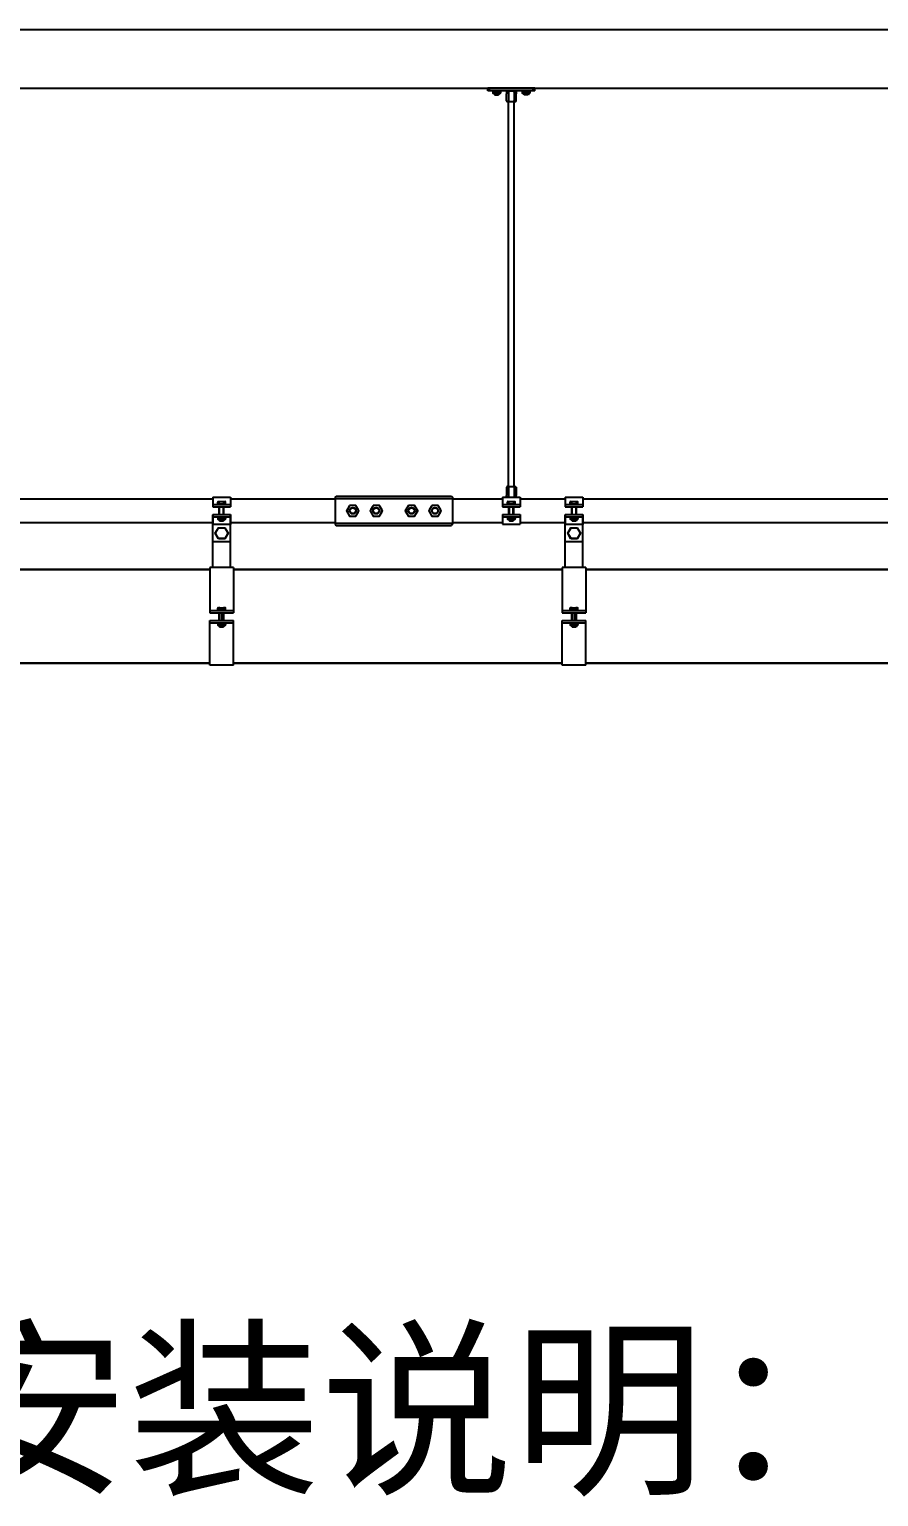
# Model space of a CAD drawing. Extents: x 1635833 to 4277885, y 16914845 to 35313750.
# Drawn here: x 2232986 to 2234721, y 17497854 to 17500853 of the extents above; entities that cross this region are included whole.
import ezdxf

# ---------------------------------------------------------------- set-up
doc = ezdxf.new("R2010")
doc.units = 0
doc.header["$LTSCALE"] = 1000
doc.header["$MEASUREMENT"] = 0
doc.layers.add('固定系统', color=7, linetype='Continuous')
doc.layers.add('文本', color=4, linetype='Continuous')
doc.layers.add('雨水管道', color=7, linetype='Continuous', lineweight=30)
doc.styles.get("Standard").update_dxf_attribs({"font": 'gbenor.shx', "bigfont": 'gbcbig.shx'})

msp = doc.modelspace()

# ---------------------------------------------------------------- linework, layer by layer
for p, q in [((2230414.218, 17500853.161), (2235014.725, 17500853.161)), ((2230315.218, 17500733.161), (2235112.525, 17500733.161))]:
    msp.add_line(p, q)
at = {"layer": '固定系统'}
for p, q in [((2233922.455, 17500727.161), (2233922.455, 17500733.161)), ((2234018.455, 17500733.161), (2233922.455, 17500733.161)), ((2233926.055, 17500727.161), (2233926.055, 17500733.161)), ((2234014.855, 17500727.161), (2234014.855, 17500733.161)), ((2234018.455, 17500727.161), (2234018.455, 17500733.161)), ((2234018.455, 17500727.161), (2233922.455, 17500727.161)), ((2233932.438, 17500725.592), (2233932.438, 17500723.607)), ((2233935.655, 17500726.792), (2233933.638, 17500726.792)), ((2233933.638, 17500722.407), (2233935.655, 17500722.407)), ((2233935.655, 17500726.792), (2233935.655, 17500727.161)), ((2233935.655, 17500726.792), (2233945.255, 17500726.792)), ((2233935.655, 17500722.407), (2233935.655, 17500726.792)), ((2233935.655, 17500722.407), (2233945.255, 17500722.407)), ((2233935.655, 17500720.397), (2233935.655, 17500722.407)), ((2233935.655, 17500720.397), (2233945.255, 17500720.397)), ((2233935.655, 17500720.397), (2233936.418, 17500719.246)), ((2233936.418, 17500726.792), (2233936.418, 17500727.161)), ((2233936.418, 17500719.246), (2233936.418, 17500722.407)), ((2233936.418, 17500719.246), (2233944.491, 17500719.246)), ((2233944.491, 17500726.792), (2233944.491, 17500727.161)), ((2233944.491, 17500719.246), (2233944.491, 17500722.407)), ((2233945.255, 17500720.397), (2233944.491, 17500719.246)), ((2233945.255, 17500726.792), (2233945.255, 17500727.161)), ((2233945.255, 17500726.792), (2233947.271, 17500726.792)), ((2233945.255, 17500722.407), (2233945.255, 17500726.792)), ((2233945.255, 17500722.407), (2233947.271, 17500722.407)), ((2233945.255, 17500720.397), (2233945.255, 17500722.407)), ((2233948.471, 17500725.592), (2233948.471, 17500723.607)), ((2233960.835, 17500706.885), (2233960.835, 17500721.267)), ((2233962.275, 17500727.161), (2233964.695, 17500727.161)), ((2233964.695, 17500705.445), (2233962.275, 17500705.445)), ((2233962.497, 17500727.161), (2233978.413, 17500727.161)), ((2233964.695, 17500727.161), (2233976.215, 17500727.161)), ((2233964.695, 17500705.445), (2233976.215, 17500705.445)), ((2233976.215, 17500727.161), (2233978.634, 17500727.161)), ((2233976.215, 17500705.445), (2233978.634, 17500705.445)), ((2233980.074, 17500706.885), (2233980.074, 17500721.267)), ((2233992.438, 17500725.592), (2233992.438, 17500723.607)), ((2233995.655, 17500726.792), (2233993.638, 17500726.792)), ((2233995.655, 17500722.407), (2233993.638, 17500722.407)), ((2233995.655, 17500726.792), (2233995.655, 17500727.161)), ((2233995.655, 17500722.407), (2233995.655, 17500726.792)), ((2234005.255, 17500726.792), (2233995.655, 17500726.792)), ((2233995.655, 17500720.397), (2233995.655, 17500722.407)), ((2234005.255, 17500722.407), (2233995.655, 17500722.407)), ((2233995.655, 17500720.397), (2233996.418, 17500719.246)), ((2234005.255, 17500720.397), (2233995.655, 17500720.397)), ((2233996.418, 17500726.792), (2233996.418, 17500727.161)), ((2233996.418, 17500719.246), (2233996.418, 17500722.407)), ((2234004.491, 17500719.246), (2233996.418, 17500719.246)), ((2234004.491, 17500726.792), (2234004.491, 17500727.161)), ((2234004.491, 17500719.246), (2234004.491, 17500722.407)), ((2234005.255, 17500720.397), (2234004.491, 17500719.246)), ((2234005.255, 17500726.792), (2234005.255, 17500727.161)), ((2234005.255, 17500722.407), (2234005.255, 17500726.792)), ((2234005.255, 17500726.792), (2234007.271, 17500726.792)), ((2234005.255, 17500720.397), (2234005.255, 17500722.407)), ((2234007.271, 17500722.407), (2234005.255, 17500722.407)), ((2234008.471, 17500725.592), (2234008.471, 17500723.607)), ((2232676.525, 17499893.161), (2233360.525, 17499893.161)), ((2233360.525, 17499896.761), (2233396.525, 17499896.761)), ((2233360.525, 17499896.761), (2233360.525, 17499876.961)), ((2233396.525, 17499896.761), (2233396.525, 17499876.961)), ((2233396.525, 17499893.161), (2233610.418, 17499893.161)), ((2233610.418, 17499896.761), (2233612.818, 17499899.161)), ((2233610.418, 17499896.761), (2233610.418, 17499841.561)), ((2233610.418, 17499894.361), (2233850.418, 17499894.361)), ((2233612.818, 17499899.161), (2233848.018, 17499899.161)), ((2233848.018, 17499899.161), (2233850.418, 17499896.761)), ((2233850.418, 17499896.761), (2233850.418, 17499841.561)), ((2233850.418, 17499893.161), (2233952.418, 17499893.161)), ((2233952.418, 17499896.761), (2233988.418, 17499896.761)), ((2233952.418, 17499896.761), (2233952.418, 17499876.961)), ((2233960.798, 17499898.201), (2233960.798, 17499900.583)), ((2233962.238, 17499918.477), (2233964.658, 17499918.477)), ((2233964.658, 17499896.761), (2233962.238, 17499896.761)), ((2233962.46, 17499918.477), (2233978.376, 17499918.477)), ((2233964.658, 17499918.477), (2233976.178, 17499918.477)), ((2233964.658, 17499896.761), (2233976.178, 17499896.761)), ((2233976.178, 17499918.477), (2233978.597, 17499918.477)), ((2233976.178, 17499896.761), (2233978.597, 17499896.761)), ((2233980.037, 17499898.201), (2233980.037, 17499900.583)), ((2233988.418, 17499896.761), (2233988.418, 17499876.961)), ((2233988.418, 17499893.161), (2234080.525, 17499893.161)), ((2234080.525, 17499896.761), (2234080.525, 17499876.961)), ((2234080.525, 17499896.761), (2234116.525, 17499896.761)), ((2234116.525, 17499896.761), (2234116.525, 17499876.961)), ((2234116.525, 17499893.161), (2234800.525, 17499893.161)), ((2233360.525, 17499881.761), (2233396.525, 17499881.761)), ((2233360.525, 17499876.961), (2233396.525, 17499876.961)), ((2233360.525, 17499861.361), (2233396.525, 17499861.361)), ((2233360.525, 17499861.361), (2233360.525, 17499840.657)), ((2233370.509, 17499883.302), (2233370.509, 17499886.487)), ((2233370.509, 17499883.302), (2233371.428, 17499882.465)), ((2233373.725, 17499883.302), (2233370.509, 17499883.302)), ((2233373.725, 17499882.465), (2233371.428, 17499882.465)), ((2233371.709, 17499887.687), (2233385.342, 17499887.687)), ((2233373.725, 17499883.302), (2233373.725, 17499887.687)), ((2233373.725, 17499883.302), (2233383.325, 17499883.302)), ((2233373.725, 17499881.761), (2233373.725, 17499882.465)), ((2233373.725, 17499882.465), (2233383.325, 17499882.465)), ((2233373.725, 17499881.761), (2233383.325, 17499881.761)), ((2233373.725, 17499867.361), (2233373.725, 17499876.961)), ((2233373.725, 17499861.361), (2233373.725, 17499867.361)), ((2233374.489, 17499881.761), (2233374.489, 17499882.465)), ((2233374.489, 17499861.361), (2233374.489, 17499876.961)), ((2233382.562, 17499881.761), (2233382.562, 17499882.465)), ((2233382.562, 17499861.361), (2233382.562, 17499876.961)), ((2233383.325, 17499883.302), (2233383.325, 17499887.687)), ((2233383.325, 17499883.302), (2233386.542, 17499883.302)), ((2233383.325, 17499882.465), (2233385.623, 17499882.465)), ((2233383.325, 17499881.761), (2233383.325, 17499882.465)), ((2233383.325, 17499868.024), (2233383.325, 17499876.961)), ((2233383.325, 17499861.361), (2233383.325, 17499868.024)), ((2233386.542, 17499883.302), (2233385.623, 17499882.465)), ((2233386.542, 17499883.302), (2233386.542, 17499886.487)), ((2233396.525, 17499861.361), (2233396.525, 17499840.657)), ((2233638.541, 17499877.404), (2233635.341, 17499871.861)), ((2233649.618, 17499880.104), (2233643.217, 17499880.104)), ((2233657.495, 17499871.861), (2233654.295, 17499877.404)), ((2233654.295, 17499860.918), (2233657.495, 17499866.461)), ((2233686.541, 17499877.404), (2233683.341, 17499871.861)), ((2233697.618, 17499880.104), (2233691.217, 17499880.104)), ((2233705.495, 17499871.861), (2233702.295, 17499877.404)), ((2233702.295, 17499860.918), (2233705.495, 17499866.461)), ((2233758.541, 17499877.404), (2233755.341, 17499871.861)), ((2233769.618, 17499880.104), (2233763.217, 17499880.104)), ((2233777.495, 17499871.861), (2233774.295, 17499877.404)), ((2233774.295, 17499860.918), (2233777.495, 17499866.461)), ((2233806.541, 17499877.404), (2233803.341, 17499871.861)), ((2233817.618, 17499880.104), (2233811.217, 17499880.104)), ((2233825.495, 17499871.861), (2233822.295, 17499877.404)), ((2233822.295, 17499860.918), (2233825.495, 17499866.461)), ((2233952.418, 17499881.761), (2233988.418, 17499881.761)), ((2233952.418, 17499876.961), (2233988.418, 17499876.961)), ((2233952.418, 17499861.361), (2233952.418, 17499841.561)), ((2233952.418, 17499861.361), (2233988.418, 17499861.361)), ((2233962.402, 17499883.302), (2233962.402, 17499886.487)), ((2233962.402, 17499883.302), (2233963.321, 17499882.465)), ((2233965.618, 17499883.302), (2233962.402, 17499883.302)), ((2233965.618, 17499882.465), (2233963.321, 17499882.465)), ((2233963.602, 17499887.687), (2233977.234, 17499887.687)), ((2233965.618, 17499883.302), (2233965.618, 17499887.687)), ((2233965.618, 17499883.302), (2233975.218, 17499883.302)), ((2233965.618, 17499881.761), (2233965.618, 17499882.465)), ((2233965.618, 17499882.465), (2233975.218, 17499882.465)), ((2233965.618, 17499881.761), (2233975.218, 17499881.761)), ((2233965.618, 17499867.361), (2233965.618, 17499876.961)), ((2233965.618, 17499861.361), (2233965.618, 17499867.361)), ((2233966.381, 17499881.761), (2233966.381, 17499882.465)), ((2233966.381, 17499861.361), (2233966.381, 17499876.961)), ((2233974.454, 17499881.761), (2233974.454, 17499882.465)), ((2233974.454, 17499861.361), (2233974.454, 17499876.961)), ((2233975.218, 17499883.302), (2233975.218, 17499887.687)), ((2233975.218, 17499883.302), (2233978.434, 17499883.302)), ((2233975.218, 17499882.465), (2233977.515, 17499882.465)), ((2233975.218, 17499881.761), (2233975.218, 17499882.465)), ((2233975.218, 17499868.024), (2233975.218, 17499876.961)), ((2233975.218, 17499861.361), (2233975.218, 17499868.024)), ((2233978.434, 17499883.302), (2233977.515, 17499882.465)), ((2233978.434, 17499883.302), (2233978.434, 17499886.487)), ((2233988.418, 17499861.361), (2233988.418, 17499841.561)), ((2234080.525, 17499881.761), (2234116.525, 17499881.761)), ((2234080.525, 17499876.961), (2234116.525, 17499876.961)), ((2234080.525, 17499861.361), (2234080.525, 17499840.657)), ((2234080.525, 17499861.361), (2234116.525, 17499861.361)), ((2234090.509, 17499883.302), (2234090.509, 17499886.487)), ((2234093.725, 17499883.302), (2234090.509, 17499883.302)), ((2234090.509, 17499883.302), (2234091.428, 17499882.465)), ((2234093.725, 17499882.465), (2234091.428, 17499882.465)), ((2234091.709, 17499887.687), (2234105.342, 17499887.687)), ((2234093.725, 17499883.302), (2234093.725, 17499887.687)), ((2234093.725, 17499883.302), (2234103.325, 17499883.302)), ((2234093.725, 17499882.465), (2234103.325, 17499882.465)), ((2234093.725, 17499881.761), (2234093.725, 17499882.465)), ((2234093.725, 17499881.761), (2234103.325, 17499881.761)), ((2234093.725, 17499867.361), (2234093.725, 17499876.961)), ((2234093.725, 17499861.361), (2234093.725, 17499867.361)), ((2234094.489, 17499881.761), (2234094.489, 17499882.465)), ((2234094.489, 17499861.361), (2234094.489, 17499876.961)), ((2234102.562, 17499881.761), (2234102.562, 17499882.465)), ((2234102.562, 17499861.361), (2234102.562, 17499876.961)), ((2234103.325, 17499883.302), (2234103.325, 17499887.687)), ((2234103.325, 17499883.302), (2234106.542, 17499883.302)), ((2234103.325, 17499881.761), (2234103.325, 17499882.465)), ((2234103.325, 17499882.465), (2234105.623, 17499882.465)), ((2234103.325, 17499868.024), (2234103.325, 17499876.961)), ((2234103.325, 17499861.361), (2234103.325, 17499868.024)), ((2234106.542, 17499883.302), (2234105.623, 17499882.465)), ((2234106.542, 17499883.302), (2234106.542, 17499886.487)), ((2234116.525, 17499861.361), (2234116.525, 17499840.657)), ((2232676.525, 17499845.161), (2233360.525, 17499845.161)), ((2233360.525, 17499752.761), (2233360.525, 17499860.56)), ((2233360.525, 17499856.561), (2233396.525, 17499856.561)), ((2233360.525, 17499841.561), (2233396.525, 17499841.561)), ((2233370.509, 17499854.992), (2233370.509, 17499853.007)), ((2233373.725, 17499856.192), (2233371.709, 17499856.192)), ((2233371.709, 17499851.807), (2233373.725, 17499851.807)), ((2233373.725, 17499856.192), (2233373.725, 17499856.561)), ((2233373.725, 17499851.807), (2233373.725, 17499856.192)), ((2233373.725, 17499856.192), (2233383.325, 17499856.192)), ((2233373.725, 17499849.797), (2233373.725, 17499851.807)), ((2233373.725, 17499851.807), (2233383.325, 17499851.807)), ((2233373.725, 17499849.797), (2233374.489, 17499848.646)), ((2233373.725, 17499849.797), (2233383.325, 17499849.797)), ((2233374.489, 17499856.192), (2233374.489, 17499856.561)), ((2233374.489, 17499848.646), (2233374.489, 17499851.807)), ((2233374.489, 17499848.646), (2233382.562, 17499848.646)), ((2233382.562, 17499856.192), (2233382.562, 17499856.561)), ((2233382.562, 17499848.646), (2233382.562, 17499851.807)), ((2233383.325, 17499849.797), (2233382.562, 17499848.646)), ((2233383.325, 17499856.192), (2233383.325, 17499856.561)), ((2233383.325, 17499851.807), (2233383.325, 17499856.192)), ((2233383.325, 17499856.192), (2233385.342, 17499856.192)), ((2233383.325, 17499849.797), (2233383.325, 17499851.807)), ((2233383.325, 17499851.807), (2233385.342, 17499851.807)), ((2233386.542, 17499854.992), (2233386.542, 17499853.007)), ((2233396.525, 17499752.761), (2233396.525, 17499860.56)), ((2233396.525, 17499845.161), (2233610.418, 17499845.161)), ((2233610.418, 17499843.961), (2233850.418, 17499843.961)), ((2233610.418, 17499841.561), (2233612.818, 17499839.161)), ((2233612.818, 17499839.161), (2233848.018, 17499839.161)), ((2233643.217, 17499858.218), (2233649.618, 17499858.218)), ((2233691.217, 17499858.218), (2233697.618, 17499858.218)), ((2233763.217, 17499858.218), (2233769.618, 17499858.218)), ((2233811.217, 17499858.218), (2233817.618, 17499858.218)), ((2233850.418, 17499841.561), (2233848.018, 17499839.161)), ((2233850.418, 17499845.161), (2233952.418, 17499845.161)), ((2233952.418, 17499856.561), (2233988.418, 17499856.561)), ((2233952.418, 17499841.561), (2233988.418, 17499841.561)), ((2233962.402, 17499854.992), (2233962.402, 17499853.007)), ((2233965.618, 17499856.192), (2233963.602, 17499856.192)), ((2233963.602, 17499851.807), (2233965.618, 17499851.807)), ((2233965.618, 17499856.192), (2233965.618, 17499856.561)), ((2233965.618, 17499851.807), (2233965.618, 17499856.192)), ((2233965.618, 17499856.192), (2233975.218, 17499856.192)), ((2233965.618, 17499849.797), (2233965.618, 17499851.807)), ((2233965.618, 17499851.807), (2233975.218, 17499851.807)), ((2233965.618, 17499849.797), (2233966.381, 17499848.646)), ((2233965.618, 17499849.797), (2233975.218, 17499849.797)), ((2233966.381, 17499856.192), (2233966.381, 17499856.561)), ((2233966.381, 17499848.646), (2233966.381, 17499851.807)), ((2233966.381, 17499848.646), (2233974.454, 17499848.646)), ((2233974.454, 17499856.192), (2233974.454, 17499856.561)), ((2233974.454, 17499848.646), (2233974.454, 17499851.807)), ((2233975.218, 17499849.797), (2233974.454, 17499848.646)), ((2233975.218, 17499856.192), (2233975.218, 17499856.561)), ((2233975.218, 17499851.807), (2233975.218, 17499856.192)), ((2233975.218, 17499856.192), (2233977.234, 17499856.192)), ((2233975.218, 17499849.797), (2233975.218, 17499851.807)), ((2233975.218, 17499851.807), (2233977.234, 17499851.807)), ((2233978.434, 17499854.992), (2233978.434, 17499853.007)), ((2233988.418, 17499845.161), (2234080.525, 17499845.161)), ((2234080.525, 17499752.761), (2234080.525, 17499860.56)), ((2234080.525, 17499856.561), (2234116.525, 17499856.561)), ((2234080.525, 17499841.561), (2234116.525, 17499841.561)), ((2234090.509, 17499854.992), (2234090.509, 17499853.007)), ((2234093.725, 17499856.192), (2234091.709, 17499856.192)), ((2234091.709, 17499851.807), (2234093.725, 17499851.807)), ((2234093.725, 17499856.192), (2234093.725, 17499856.561)), ((2234093.725, 17499856.192), (2234103.325, 17499856.192)), ((2234093.725, 17499851.807), (2234093.725, 17499856.192)), ((2234093.725, 17499851.807), (2234103.325, 17499851.807)), ((2234093.725, 17499849.797), (2234093.725, 17499851.807)), ((2234093.725, 17499849.797), (2234103.325, 17499849.797)), ((2234093.725, 17499849.797), (2234094.489, 17499848.646)), ((2234094.489, 17499856.192), (2234094.489, 17499856.561)), ((2234094.489, 17499848.646), (2234094.489, 17499851.807)), ((2234094.489, 17499848.646), (2234102.562, 17499848.646)), ((2234102.562, 17499856.192), (2234102.562, 17499856.561)), ((2234102.562, 17499848.646), (2234102.562, 17499851.807)), ((2234103.325, 17499849.797), (2234102.562, 17499848.646)), ((2234103.325, 17499856.192), (2234103.325, 17499856.561)), ((2234103.325, 17499856.192), (2234105.342, 17499856.192)), ((2234103.325, 17499851.807), (2234103.325, 17499856.192)), ((2234103.325, 17499851.807), (2234105.342, 17499851.807)), ((2234103.325, 17499849.797), (2234103.325, 17499851.807)), ((2234106.542, 17499854.992), (2234106.542, 17499853.007)), ((2234116.525, 17499752.761), (2234116.525, 17499860.56)), ((2234116.525, 17499845.161), (2234800.525, 17499845.161)), ((2233360.525, 17499806.321), (2233396.525, 17499806.321)), ((2234080.525, 17499806.321), (2234116.525, 17499806.321)), ((2233354.525, 17499752.761), (2233354.525, 17499660.16)), ((2233402.525, 17499752.761), (2233354.525, 17499752.761)), ((2233402.525, 17499752.761), (2233402.525, 17499660.16)), ((2234122.525, 17499752.761), (2234074.525, 17499752.761)), ((2234074.525, 17499752.761), (2234074.525, 17499660.16)), ((2234122.525, 17499752.761), (2234122.525, 17499660.16)), ((2233354.525, 17499664.96), (2233402.525, 17499664.96)), ((2233354.525, 17499660.16), (2233402.525, 17499660.16)), ((2233370.509, 17499666.501), (2233370.509, 17499669.686)), ((2233373.725, 17499666.501), (2233370.509, 17499666.501)), ((2233370.509, 17499666.501), (2233371.428, 17499665.664)), ((2233373.725, 17499665.664), (2233371.428, 17499665.664)), ((2233371.709, 17499670.886), (2233385.342, 17499670.886)), ((2233373.725, 17499666.501), (2233373.725, 17499670.886)), ((2233373.725, 17499666.501), (2233383.325, 17499666.501)), ((2233373.725, 17499664.96), (2233373.725, 17499665.664)), ((2233373.725, 17499665.664), (2233383.325, 17499665.664)), ((2233373.725, 17499664.96), (2233383.325, 17499664.96)), ((2233373.725, 17499650.56), (2233373.725, 17499660.16)), ((2233374.489, 17499664.96), (2233374.489, 17499665.664)), ((2233374.489, 17499644.56), (2233374.489, 17499660.16)), ((2233378.525, 17499660.16), (2233378.525, 17499644.56)), ((2233382.562, 17499664.96), (2233382.562, 17499665.664)), ((2233382.562, 17499644.56), (2233382.562, 17499660.16)), ((2233383.325, 17499666.501), (2233383.325, 17499670.886)), ((2233383.325, 17499666.501), (2233386.542, 17499666.501)), ((2233383.325, 17499664.96), (2233383.325, 17499665.664)), ((2233383.325, 17499665.664), (2233385.623, 17499665.664)), ((2233383.325, 17499651.222), (2233383.325, 17499660.16)), ((2233383.325, 17499644.56), (2233383.325, 17499651.222)), ((2233386.542, 17499666.501), (2233385.623, 17499665.664)), ((2233386.542, 17499666.501), (2233386.542, 17499669.686)), ((2234074.525, 17499664.96), (2234122.525, 17499664.96)), ((2234074.525, 17499660.16), (2234122.525, 17499660.16)), ((2234090.509, 17499666.501), (2234090.509, 17499669.686)), ((2234090.509, 17499666.501), (2234091.428, 17499665.664)), ((2234093.725, 17499666.501), (2234090.509, 17499666.501)), ((2234093.725, 17499665.664), (2234091.428, 17499665.664)), ((2234091.709, 17499670.886), (2234105.342, 17499670.886)), ((2234093.725, 17499666.501), (2234093.725, 17499670.886)), ((2234093.725, 17499666.501), (2234103.325, 17499666.501)), ((2234093.725, 17499665.664), (2234103.325, 17499665.664)), ((2234093.725, 17499664.96), (2234093.725, 17499665.664)), ((2234093.725, 17499664.96), (2234103.325, 17499664.96)), ((2234093.725, 17499650.56), (2234093.725, 17499660.16)), ((2234094.489, 17499664.96), (2234094.489, 17499665.664)), ((2234094.489, 17499644.56), (2234094.489, 17499660.16)), ((2234098.525, 17499660.16), (2234098.525, 17499644.56)), ((2234102.562, 17499664.96), (2234102.562, 17499665.664)), ((2234102.562, 17499644.56), (2234102.562, 17499660.16)), ((2234103.325, 17499666.501), (2234103.325, 17499670.886)), ((2234103.325, 17499666.501), (2234106.542, 17499666.501)), ((2234103.325, 17499665.664), (2234105.623, 17499665.664)), ((2234103.325, 17499664.96), (2234103.325, 17499665.664)), ((2234103.325, 17499651.222), (2234103.325, 17499660.16)), ((2234103.325, 17499644.56), (2234103.325, 17499651.222)), ((2234106.542, 17499666.501), (2234105.623, 17499665.664)), ((2234106.542, 17499666.501), (2234106.542, 17499669.686)), ((2233354.525, 17499553.561), (2233354.525, 17499644.56)), ((2233354.525, 17499644.56), (2233402.525, 17499644.56)), ((2233354.525, 17499639.76), (2233402.525, 17499639.76)), ((2233370.509, 17499638.191), (2233370.509, 17499636.205)), ((2233373.725, 17499639.391), (2233371.709, 17499639.391)), ((2233371.709, 17499635.005), (2233373.725, 17499635.005)), ((2233373.725, 17499644.56), (2233373.725, 17499650.56)), ((2233373.725, 17499639.391), (2233373.725, 17499639.76)), ((2233373.725, 17499635.005), (2233373.725, 17499639.391)), ((2233373.725, 17499639.391), (2233383.325, 17499639.391)), ((2233373.725, 17499632.996), (2233373.725, 17499635.005)), ((2233373.725, 17499635.005), (2233383.325, 17499635.005)), ((2233373.725, 17499632.996), (2233374.489, 17499631.845)), ((2233373.725, 17499632.996), (2233383.325, 17499632.996)), ((2233374.489, 17499639.391), (2233374.489, 17499639.76)), ((2233374.489, 17499631.845), (2233374.489, 17499635.005)), ((2233374.489, 17499631.845), (2233382.562, 17499631.845)), ((2233382.562, 17499639.391), (2233382.562, 17499639.76)), ((2233382.562, 17499631.845), (2233382.562, 17499635.005)), ((2233383.325, 17499632.996), (2233382.562, 17499631.845)), ((2233383.325, 17499639.391), (2233383.325, 17499639.76)), ((2233383.325, 17499635.005), (2233383.325, 17499639.391)), ((2233383.325, 17499639.391), (2233385.342, 17499639.391)), ((2233383.325, 17499632.996), (2233383.325, 17499635.005)), ((2233383.325, 17499635.005), (2233385.342, 17499635.005)), ((2233386.542, 17499638.191), (2233386.542, 17499636.205)), ((2233402.525, 17499553.561), (2233402.525, 17499644.56)), ((2234074.525, 17499553.561), (2234074.525, 17499644.56)), ((2234074.525, 17499644.56), (2234122.525, 17499644.56)), ((2234074.525, 17499639.76), (2234122.525, 17499639.76)), ((2234090.509, 17499638.191), (2234090.509, 17499636.205)), ((2234093.725, 17499639.391), (2234091.709, 17499639.391)), ((2234091.709, 17499635.005), (2234093.725, 17499635.005)), ((2234093.725, 17499644.56), (2234093.725, 17499650.56)), ((2234093.725, 17499639.391), (2234093.725, 17499639.76)), ((2234093.725, 17499639.391), (2234103.325, 17499639.391)), ((2234093.725, 17499635.005), (2234093.725, 17499639.391)), ((2234093.725, 17499635.005), (2234103.325, 17499635.005)), ((2234093.725, 17499632.996), (2234093.725, 17499635.005)), ((2234093.725, 17499632.996), (2234103.325, 17499632.996)), ((2234093.725, 17499632.996), (2234094.489, 17499631.845)), ((2234094.489, 17499639.391), (2234094.489, 17499639.76)), ((2234094.489, 17499631.845), (2234094.489, 17499635.005)), ((2234094.489, 17499631.845), (2234102.562, 17499631.845)), ((2234102.562, 17499639.391), (2234102.562, 17499639.76)), ((2234102.562, 17499631.845), (2234102.562, 17499635.005)), ((2234103.325, 17499632.996), (2234102.562, 17499631.845)), ((2234103.325, 17499639.391), (2234103.325, 17499639.76)), ((2234103.325, 17499639.391), (2234105.342, 17499639.391)), ((2234103.325, 17499635.005), (2234103.325, 17499639.391)), ((2234103.325, 17499635.005), (2234105.342, 17499635.005)), ((2234103.325, 17499632.996), (2234103.325, 17499635.005)), ((2234106.542, 17499638.191), (2234106.542, 17499636.205)), ((2234122.525, 17499553.561), (2234122.525, 17499644.56)), ((2233402.525, 17499553.561), (2233354.525, 17499553.561)), ((2234122.525, 17499553.561), (2234074.525, 17499553.561))]:
    msp.add_line(p, q, dxfattribs=at)
at = {"layer": '固定系统', "ltscale": 0.2}
for p, q in [((2233960.835, 17500725.721), (2233960.835, 17500721.267)), ((2233964.418, 17499918.477), (2233964.418, 17500705.445)), ((2233964.691, 17500725.719), (2233964.691, 17500706.887)), ((2233976.219, 17500725.719), (2233976.219, 17500706.887)), ((2233976.418, 17499918.477), (2233976.418, 17500705.445)), ((2233980.074, 17500725.721), (2233980.074, 17500721.267)), ((2233960.798, 17499917.037), (2233960.798, 17499900.583)), ((2233964.654, 17499917.035), (2233964.654, 17499898.203)), ((2233976.182, 17499917.035), (2233976.182, 17499898.203)), ((2233980.037, 17499917.037), (2233980.037, 17499900.583))]:
    msp.add_line(p, q, dxfattribs=at)
at = {"layer": '固定系统'}
for points in [[(2233640.1, 17499880.104), (2233633.782, 17499869.161), (2233640.1, 17499858.218), (2233652.736, 17499858.218), (2233659.054, 17499869.161), (2233652.736, 17499880.104)], [(2233688.1, 17499880.104), (2233681.782, 17499869.161), (2233688.1, 17499858.218), (2233700.736, 17499858.218), (2233707.054, 17499869.161), (2233700.736, 17499880.104)], [(2233760.1, 17499880.104), (2233753.782, 17499869.161), (2233760.1, 17499858.218), (2233772.736, 17499858.218), (2233779.054, 17499869.161), (2233772.736, 17499880.104)], [(2233808.1, 17499880.104), (2233801.782, 17499869.161), (2233808.1, 17499858.218), (2233820.736, 17499858.218), (2233827.054, 17499869.161), (2233820.736, 17499880.104)], [(2233372.06, 17499811.747), (2233365.554, 17499823.017), (2233372.06, 17499834.287), (2233385.074, 17499834.287), (2233391.58, 17499823.017), (2233385.074, 17499811.747)], [(2233372.327, 17499812.209), (2233366.087, 17499823.017), (2233372.327, 17499833.825), (2233384.807, 17499833.825), (2233391.047, 17499823.017), (2233384.807, 17499812.209)], [(2234092.06, 17499811.747), (2234085.554, 17499823.017), (2234092.06, 17499834.287), (2234105.074, 17499834.287), (2234111.58, 17499823.017), (2234105.074, 17499811.747)], [(2234092.327, 17499812.209), (2234086.087, 17499823.017), (2234092.327, 17499833.825), (2234104.807, 17499833.825), (2234111.047, 17499823.017), (2234104.807, 17499812.209)]]:
    msp.add_lwpolyline(points, close=True, dxfattribs=at)
at = {"layer": '固定系统', "ltscale": 0.2}
for centre, radius in [((2233646.418, 17499869.161), 6.6), ((2233646.418, 17499869.161), 6), ((2233694.418, 17499869.161), 6.6), ((2233694.418, 17499869.161), 6), ((2233766.418, 17499869.161), 6.6), ((2233766.418, 17499869.161), 6), ((2233814.418, 17499869.161), 6.6), ((2233814.418, 17499869.161), 6)]:
    msp.add_circle(centre, radius, dxfattribs=at)
at = {"layer": '固定系统'}
for centre, radius, start, end in [((2233933.638, 17500725.592), 1.2, 90, 180), ((2233933.638, 17500723.607), 1.2, 180, 270), ((2233934.458, 17500725.591), 1.2, 359.938091, 89.938091), ((2233934.458, 17500723.607), 1.2, 270.061909, 0.061909), ((2233936.851, 17500725.591), 1.2, 90.061909, 180.061909), ((2233936.851, 17500723.607), 1.2, 179.938091, 269.938091), ((2233944.058, 17500725.591), 1.2, 359.938091, 89.938091), ((2233944.058, 17500723.607), 1.2, 270.061909, 0.061909), ((2233946.451, 17500725.591), 1.2, 90.061909, 180.061909), ((2233946.451, 17500723.607), 1.2, 179.938091, 269.938091), ((2233947.271, 17500725.592), 1.2, 0, 90), ((2233947.271, 17500723.607), 1.2, 270, 0), ((2233962.275, 17500725.721), 1.44, 90, 180), ((2233962.275, 17500706.885), 1.44, 180, 270), ((2233963.259, 17500725.72), 1.44, 359.938091, 89.938091), ((2233963.259, 17500706.886), 1.44, 270.061909, 0.061909), ((2233966.131, 17500725.72), 1.44, 90.061909, 180.061909), ((2233966.131, 17500706.886), 1.44, 179.938091, 269.938091), ((2233974.779, 17500725.72), 1.44, 359.938091, 89.938091), ((2233974.779, 17500706.886), 1.44, 270.061909, 0.061909), ((2233977.651, 17500725.72), 1.44, 90.061909, 180.061909), ((2233977.651, 17500706.886), 1.44, 179.938091, 269.938091), ((2233978.634, 17500725.721), 1.44, 0, 90), ((2233978.634, 17500706.885), 1.44, 270, 0), ((2233993.638, 17500725.592), 1.2, 90, 180), ((2233993.638, 17500723.607), 1.2, 180, 270), ((2233994.458, 17500725.591), 1.2, 359.938091, 89.938091), ((2233994.458, 17500723.607), 1.2, 270.061909, 0.061909), ((2233996.851, 17500725.591), 1.2, 90.061909, 180.061909), ((2233996.851, 17500723.607), 1.2, 179.938091, 269.938091), ((2234004.058, 17500725.591), 1.2, 359.938091, 89.938091), ((2234004.058, 17500723.607), 1.2, 270.061909, 0.061909), ((2234006.451, 17500725.591), 1.2, 90.061909, 180.061909), ((2234006.451, 17500723.607), 1.2, 179.938091, 269.938091), ((2234007.271, 17500725.592), 1.2, 0, 90), ((2234007.271, 17500723.607), 1.2, 270, 0), ((2233962.238, 17499917.037), 1.44, 90, 180), ((2233962.238, 17499898.201), 1.44, 180, 270), ((2233963.222, 17499917.036), 1.44, 359.938091, 89.938091), ((2233963.222, 17499898.201), 1.44, 270.061909, 0.061909), ((2233966.094, 17499917.036), 1.44, 90.061909, 180.061909), ((2233966.094, 17499898.201), 1.44, 179.938091, 269.938091), ((2233974.742, 17499917.036), 1.44, 359.938091, 89.938091), ((2233974.742, 17499898.201), 1.44, 270.061909, 0.061909), ((2233977.614, 17499917.036), 1.44, 90.061909, 180.061909), ((2233977.614, 17499898.201), 1.44, 179.938091, 269.938091), ((2233978.597, 17499917.037), 1.44, 0, 90), ((2233978.597, 17499898.201), 1.44, 270, 0), ((2233371.709, 17499886.487), 1.2, 90, 180), ((2233372.529, 17499886.486), 1.2, 359.938091, 89.938091), ((2233374.922, 17499886.486), 1.2, 90.061909, 180.061909), ((2233382.129, 17499886.486), 1.2, 359.938091, 89.938091), ((2233384.522, 17499886.486), 1.2, 90.061909, 180.061909), ((2233385.342, 17499886.487), 1.2, 0, 90), ((2233640.017, 17499869.161), 5.4, 150, 210), ((2233643.217, 17499874.704), 5.4, 90, 150), ((2233649.618, 17499874.704), 5.4, 30, 90), ((2233652.818, 17499869.161), 5.4, 330, 30), ((2233688.017, 17499869.161), 5.4, 150, 210), ((2233691.217, 17499874.704), 5.4, 90, 150), ((2233697.618, 17499874.704), 5.4, 30, 90), ((2233700.818, 17499869.161), 5.4, 330, 30), ((2233760.017, 17499869.161), 5.4, 150, 210), ((2233763.217, 17499874.704), 5.4, 90, 150), ((2233769.618, 17499874.704), 5.4, 30, 90), ((2233772.818, 17499869.161), 5.4, 330, 30), ((2233808.017, 17499869.161), 5.4, 150, 210), ((2233811.217, 17499874.704), 5.4, 90, 150), ((2233817.618, 17499874.704), 5.4, 30, 90), ((2233820.818, 17499869.161), 5.4, 330, 30), ((2233963.602, 17499886.487), 1.2, 90, 180), ((2233964.421, 17499886.486), 1.2, 359.938091, 89.938091), ((2233966.814, 17499886.486), 1.2, 90.061909, 180.061909), ((2233974.021, 17499886.486), 1.2, 359.938091, 89.938091), ((2233976.414, 17499886.486), 1.2, 90.061909, 180.061909), ((2233977.234, 17499886.487), 1.2, 0, 90), ((2234091.709, 17499886.487), 1.2, 90, 180), ((2234092.529, 17499886.486), 1.2, 359.938091, 89.938091), ((2234094.922, 17499886.486), 1.2, 90.061909, 180.061909), ((2234102.129, 17499886.486), 1.2, 359.938091, 89.938091), ((2234104.522, 17499886.486), 1.2, 90.061909, 180.061909), ((2234105.342, 17499886.487), 1.2, 0, 90), ((2233371.709, 17499854.992), 1.2, 90, 180), ((2233371.709, 17499853.007), 1.2, 180, 270), ((2233372.529, 17499854.991), 1.2, 359.938091, 89.938091), ((2233372.529, 17499853.007), 1.2, 270.061909, 0.061909), ((2233374.922, 17499854.991), 1.2, 90.061909, 180.061909), ((2233374.922, 17499853.007), 1.2, 179.938091, 269.938091), ((2233382.129, 17499854.991), 1.2, 359.938091, 89.938091), ((2233382.129, 17499853.007), 1.2, 270.061909, 0.061909), ((2233384.522, 17499854.991), 1.2, 90.061909, 180.061909), ((2233384.522, 17499853.007), 1.2, 179.938091, 269.938091), ((2233385.342, 17499854.992), 1.2, 0, 90), ((2233385.342, 17499853.007), 1.2, 270, 0), ((2233643.217, 17499863.618), 5.4, 210, 270), ((2233649.618, 17499863.618), 5.4, 270, 330), ((2233691.217, 17499863.618), 5.4, 210, 270), ((2233697.618, 17499863.618), 5.4, 270, 330), ((2233763.217, 17499863.618), 5.4, 210, 270), ((2233769.618, 17499863.618), 5.4, 270, 330), ((2233811.217, 17499863.618), 5.4, 210, 270), ((2233817.618, 17499863.618), 5.4, 270, 330), ((2233963.602, 17499854.992), 1.2, 90, 180), ((2233963.602, 17499853.007), 1.2, 180, 270), ((2233964.421, 17499854.991), 1.2, 359.938091, 89.938091), ((2233964.421, 17499853.007), 1.2, 270.061909, 0.061909), ((2233966.814, 17499854.991), 1.2, 90.061909, 180.061909), ((2233966.814, 17499853.007), 1.2, 179.938091, 269.938091), ((2233974.021, 17499854.991), 1.2, 359.938091, 89.938091), ((2233974.021, 17499853.007), 1.2, 270.061909, 0.061909), ((2233976.414, 17499854.991), 1.2, 90.061909, 180.061909), ((2233976.414, 17499853.007), 1.2, 179.938091, 269.938091), ((2233977.234, 17499854.992), 1.2, 0, 90), ((2233977.234, 17499853.007), 1.2, 270, 0), ((2234091.709, 17499854.992), 1.2, 90, 180), ((2234091.709, 17499853.007), 1.2, 180, 270), ((2234092.529, 17499854.991), 1.2, 359.938091, 89.938091), ((2234092.529, 17499853.007), 1.2, 270.061909, 0.061909), ((2234094.922, 17499854.991), 1.2, 90.061909, 180.061909), ((2234094.922, 17499853.007), 1.2, 179.938091, 269.938091), ((2234102.129, 17499854.991), 1.2, 359.938091, 89.938091), ((2234102.129, 17499853.007), 1.2, 270.061909, 0.061909), ((2234104.522, 17499854.991), 1.2, 90.061909, 180.061909), ((2234104.522, 17499853.007), 1.2, 179.938091, 269.938091), ((2234105.342, 17499854.992), 1.2, 0, 90), ((2234105.342, 17499853.007), 1.2, 270, 0), ((2233371.709, 17499669.686), 1.2, 90, 180), ((2233372.529, 17499669.685), 1.2, 359.938091, 89.938091), ((2233374.922, 17499669.685), 1.2, 90.061909, 180.061909), ((2233382.129, 17499669.685), 1.2, 359.938091, 89.938091), ((2233384.522, 17499669.685), 1.2, 90.061909, 180.061909), ((2233385.342, 17499669.686), 1.2, 0, 90), ((2234091.709, 17499669.686), 1.2, 90, 180), ((2234092.529, 17499669.685), 1.2, 359.938091, 89.938091), ((2234094.922, 17499669.685), 1.2, 90.061909, 180.061909), ((2234102.129, 17499669.685), 1.2, 359.938091, 89.938091), ((2234104.522, 17499669.685), 1.2, 90.061909, 180.061909), ((2234105.342, 17499669.686), 1.2, 0, 90), ((2233371.709, 17499638.191), 1.2, 90, 180), ((2233371.709, 17499636.205), 1.2, 180, 270), ((2233372.529, 17499638.19), 1.2, 359.938091, 89.938091), ((2233372.529, 17499636.206), 1.2, 270.061909, 0.061909), ((2233374.922, 17499638.19), 1.2, 90.061909, 180.061909), ((2233374.922, 17499636.206), 1.2, 179.938091, 269.938091), ((2233382.129, 17499638.19), 1.2, 359.938091, 89.938091), ((2233382.129, 17499636.206), 1.2, 270.061909, 0.061909), ((2233384.522, 17499638.19), 1.2, 90.061909, 180.061909), ((2233384.522, 17499636.206), 1.2, 179.938091, 269.938091), ((2233385.342, 17499638.191), 1.2, 0, 90), ((2233385.342, 17499636.205), 1.2, 270, 0), ((2234091.709, 17499638.191), 1.2, 90, 180), ((2234091.709, 17499636.205), 1.2, 180, 270), ((2234092.529, 17499638.19), 1.2, 359.938091, 89.938091), ((2234092.529, 17499636.206), 1.2, 270.061909, 0.061909), ((2234094.922, 17499638.19), 1.2, 90.061909, 180.061909), ((2234094.922, 17499636.206), 1.2, 179.938091, 269.938091), ((2234102.129, 17499638.19), 1.2, 359.938091, 89.938091), ((2234102.129, 17499636.206), 1.2, 270.061909, 0.061909), ((2234104.522, 17499638.19), 1.2, 90.061909, 180.061909), ((2234104.522, 17499636.206), 1.2, 179.938091, 269.938091), ((2234105.342, 17499638.191), 1.2, 0, 90), ((2234105.342, 17499636.205), 1.2, 270, 0)]:
    msp.add_arc(centre, radius, start, end, dxfattribs=at)
at = {"layer": '雨水管道'}
for p, q in [((2233354.525, 17499749.161), (2232706.525, 17499749.161)), ((2234074.525, 17499749.161), (2233402.525, 17499749.161)), ((2234770.525, 17499749.161), (2234122.525, 17499749.161)), ((2233354.525, 17499557.161), (2232706.525, 17499557.161)), ((2234074.525, 17499557.161), (2233402.525, 17499557.161)), ((2234770.525, 17499557.161), (2234122.525, 17499557.161))]:
    msp.add_line(p, q, dxfattribs=at)

# ---------------------------------------------------------------- texts
at = {"layer": '文本', "insert": (2232991.611, 17498014.76), "char_height": 288, "width": 5760, "attachment_point": 5}
msp.add_mtext('{\\fￋￎￌﾣﾤ|b0|i0|c134|p54;固定系统安装说明：}', dxfattribs=at)

doc.saveas('drawing.dxf')
